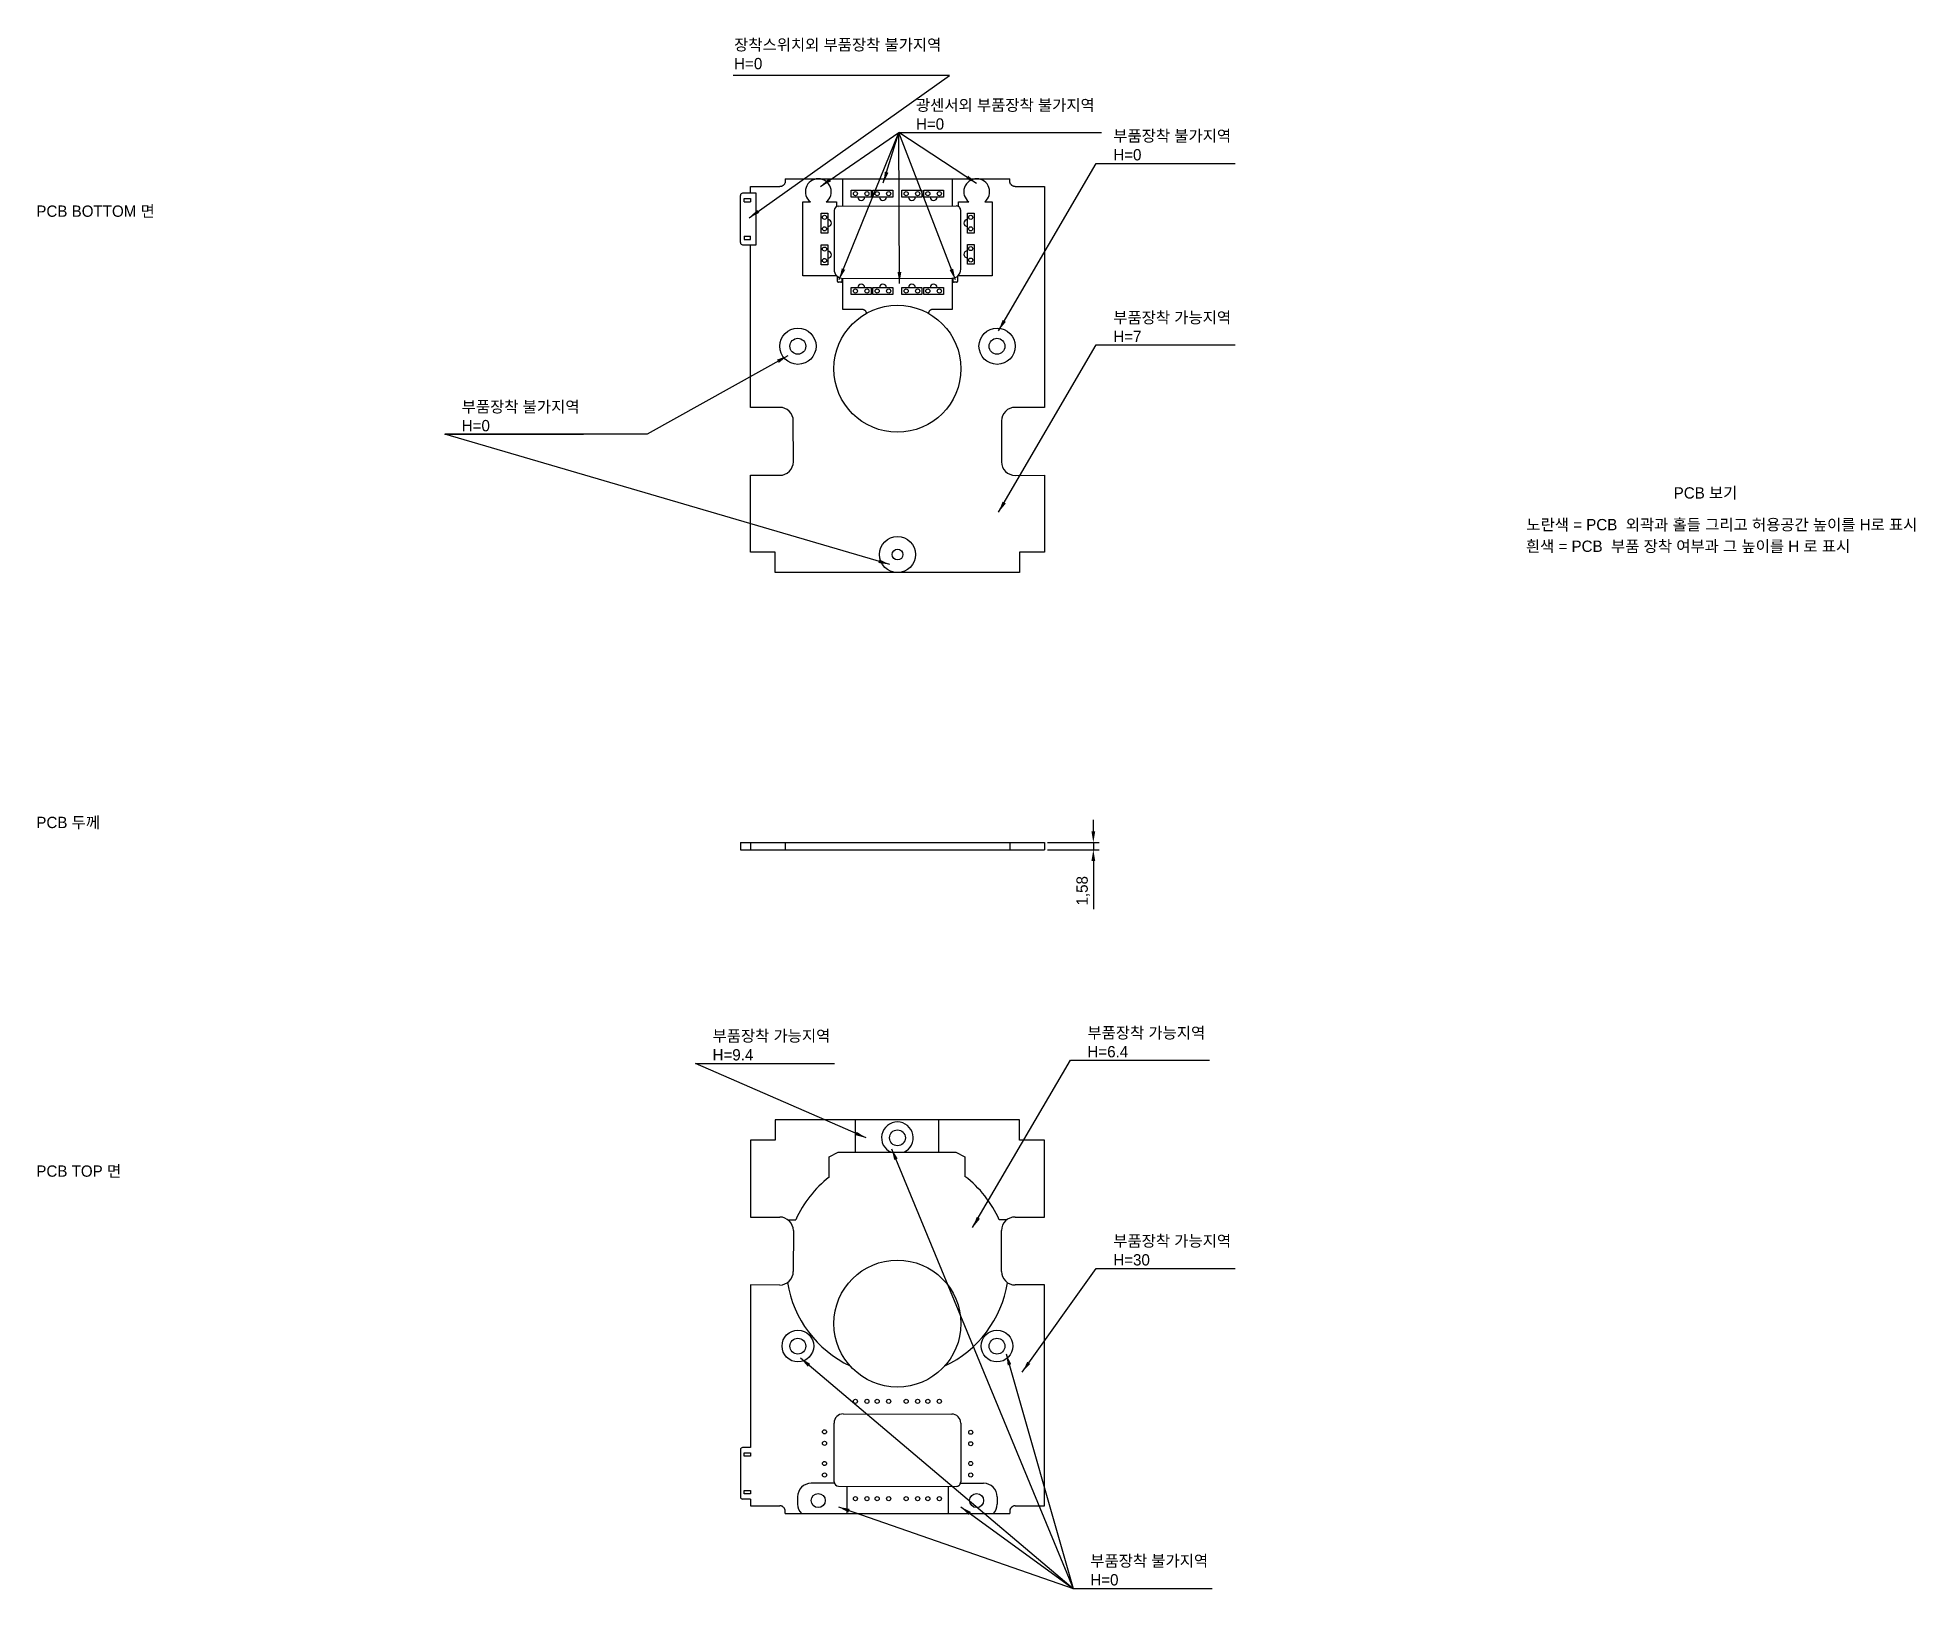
# Model space of a CAD drawing. Header units: millimetres. Extents: x 58 to 473, y 202 to 545.
import ezdxf

# ---------------------------------------------------------------- set-up
doc = ezdxf.new("R2010")
doc.units = ezdxf.units.MM
doc.styles.get("Standard").update_dxf_attribs({"font": 'BareunDotumPro1.ttf'})
doc.dimstyles.new('ISO-25', dxfattribs={"dimtxt": 2.5, "dimasz": 2.5, "dimexe": 1.25, "dimexo": 0.625, "dimtad": 1, "dimtxsty": 'Standard', "dimcen": 2.5, "dimadec": 0, "dimazin": 0, "dimtfac": 1, "dimtmove": 0, "dimatfit": 3, "dimfxl": 1, "dimarcsym": 0})

# ---------------------------------------------------------------- blocks, each defined once
blk = doc.blocks.new('*D45')
at = {"color": 0, "lineweight": -2}
for p, q in [((290.94, 369.48), (290.94, 371.98)), ((280.78, 366.98), (292.19, 366.98)), ((280.78, 365.4), (292.19, 365.4)), ((290.94, 366.98), (290.94, 365.4)), ((290.94, 362.9), (290.94, 352.27))]:
    blk.add_line(p, q, dxfattribs=at)
at = {"color": 0}
for points in [[(290.52, 369.48), (291.36, 369.48), (290.94, 366.98)], [(291.36, 362.9), (290.52, 362.9), (290.94, 365.4)]]:
    blk.add_solid(points, dxfattribs=at)
at = {"layer": 'Defpoints', "color": 0}
for p in [(280.15, 366.98), (280.15, 365.4), (290.94, 365.4)]:
    blk.add_point(p, dxfattribs=at)
at = {"color": 0, "insert": (288.69, 356.34), "char_height": 2.5, "attachment_point": 5, "rotation": 90}
blk.add_mtext('1,58', dxfattribs=at)

msp = doc.modelspace()

# ---------------------------------------------------------------- linework, layer by layer
at = {"color": 2}
for p, q in [((215.151, 510.405), (213.452, 510.405)), ((215.151, 511.869), (221.672, 511.869)), ((215.151, 510.405), (215.151, 511.869)), ((222.872, 513.605), (272.472, 513.605)), ((222.872, 513.605), (222.872, 513.069)), ((272.472, 513.069), (272.472, 513.605)), ((273.672, 511.869), (280.151, 511.869)), ((280.151, 511.869), (280.151, 463.105)), ((212.952, 499.505), (212.952, 509.905)), ((213.751, 508.505), (213.751, 509.205)), ((213.751, 509.205), (215.151, 509.205)), ((213.751, 508.505), (215.151, 508.505)), ((215.151, 509.205), (215.151, 508.505)), ((233.649, 506.562), (233.649, 493.593)), ((234.648, 507.562), (260.632, 507.585)), ((261.638, 493.615), (261.632, 506.586)), ((213.452, 499.005), (215.151, 499.005)), ((213.751, 500.905), (213.751, 500.205)), ((213.751, 500.905), (215.151, 500.905)), ((213.751, 500.205), (215.151, 500.205)), ((215.151, 500.205), (215.151, 500.905)), ((215.151, 463.107), (215.151, 499.005)), ((235.651, 491.593), (259.64, 491.614)), ((221.642, 463.114), (215.151, 463.107)), ((280.151, 463.105), (273.636, 463.105)), ((224.655, 451.108), (224.645, 460.117)), ((270.636, 460.102), (270.645, 451.092)), ((215.151, 448.105), (221.655, 448.105)), ((215.151, 431.105), (215.151, 448.105)), ((273.648, 448.095), (280.151, 448.102)), ((280.151, 448.102), (280.151, 431.105)), ((220.651, 431.105), (215.151, 431.105)), ((220.651, 426.605), (220.651, 431.105)), ((274.651, 431.105), (274.651, 426.605)), ((280.151, 431.105), (274.651, 431.105)), ((274.651, 426.605), (220.651, 426.605)), ((212.952, 366.98), (212.952, 365.4)), ((212.952, 366.98), (280.151, 366.98)), ((212.952, 365.4), (280.151, 365.4)), ((215.151, 366.98), (215.151, 365.4)), ((222.872, 366.98), (222.872, 365.4)), ((272.472, 366.98), (272.472, 365.4)), ((280.151, 366.98), (280.151, 365.4)), ((274.651, 305.776), (220.651, 305.776)), ((220.651, 305.776), (220.651, 301.276)), ((274.651, 301.276), (274.651, 305.776)), ((220.651, 301.276), (215.151, 301.276)), ((215.151, 301.276), (215.151, 284.276)), ((280.151, 301.276), (274.651, 301.276)), ((280.151, 284.279), (280.151, 301.276)), ((215.151, 284.276), (221.655, 284.276)), ((273.648, 284.286), (280.151, 284.279)), ((224.655, 281.273), (224.645, 272.264)), ((270.636, 272.279), (270.645, 281.289)), ((221.642, 269.267), (215.151, 269.274)), ((215.151, 269.274), (215.151, 233.376)), ((280.151, 269.276), (273.636, 269.276)), ((280.151, 220.512), (280.151, 269.276)), ((235.651, 240.788), (259.64, 240.767)), ((233.649, 225.819), (233.649, 238.788)), ((261.638, 238.766), (261.632, 225.795)), ((212.952, 232.876), (212.952, 222.476)), ((215.151, 233.376), (213.452, 233.376)), ((213.751, 231.476), (213.751, 232.176)), ((213.751, 232.176), (215.151, 232.176)), ((215.151, 231.476), (213.751, 231.476)), ((215.151, 232.176), (215.151, 231.476)), ((234.648, 224.819), (260.632, 224.796)), ((215.151, 221.976), (213.452, 221.976)), ((213.751, 223.176), (213.751, 223.876)), ((213.751, 223.876), (215.151, 223.876)), ((215.151, 223.176), (213.751, 223.176)), ((215.151, 223.876), (215.151, 223.176)), ((215.151, 221.976), (215.151, 220.512)), ((215.151, 220.512), (221.672, 220.512)), ((273.672, 220.512), (280.151, 220.512)), ((222.872, 218.776), (222.872, 219.312)), ((222.872, 218.776), (272.472, 218.776)), ((272.472, 219.312), (272.472, 218.776))]:
    msp.add_line(p, q, dxfattribs=at)
for p, q in [((216.452, 510.405), (215.151, 510.405)), ((216.452, 499.005), (216.452, 510.405)), ((235.609, 507.563), (235.609, 513.605)), ((237.451, 511.055), (241.851, 511.055)), ((237.451, 509.555), (237.451, 511.055)), ((241.851, 511.055), (241.851, 509.555)), ((242.251, 511.055), (246.651, 511.055)), ((242.251, 509.555), (242.251, 511.055)), ((246.651, 511.055), (246.651, 509.555)), ((248.651, 511.055), (253.051, 511.055)), ((248.651, 509.555), (248.651, 511.055)), ((253.051, 511.055), (253.051, 509.555)), ((253.451, 511.055), (257.851, 511.055)), ((253.451, 509.555), (253.451, 511.055)), ((257.851, 511.055), (257.851, 509.555)), ((259.735, 513.605), (259.735, 507.584)), ((226.747, 508.476), (226.752, 508.476)), ((226.747, 492.134), (226.747, 508.476)), ((226.752, 508.476), (228.411, 508.476)), ((231.933, 508.476), (234.192, 508.476)), ((233.712, 506.913), (233.712, 506.913)), ((234.192, 508.476), (234.192, 507.452)), ((234.651, 507.341), (234.651, 507.341)), ((241.851, 509.555), (237.451, 509.555)), ((246.651, 509.555), (242.251, 509.555)), ((253.051, 509.555), (248.651, 509.555)), ((257.851, 509.555), (253.451, 509.555)), ((261.137, 507.449), (261.137, 508.476)), ((261.137, 508.476), (263.411, 508.476)), ((266.933, 508.476), (268.58, 508.476)), ((268.58, 508.476), (268.58, 493.555)), ((230.801, 501.605), (230.801, 506.005)), ((230.801, 506.005), (232.301, 506.005)), ((232.301, 506.005), (232.301, 501.605)), ((263.101, 501.605), (263.101, 506.005)), ((263.101, 506.005), (264.601, 506.005)), ((264.601, 506.005), (264.601, 501.605)), ((215.151, 499.005), (216.452, 499.005)), ((232.301, 501.605), (230.801, 501.605)), ((230.801, 494.605), (230.801, 499.005)), ((230.801, 499.005), (232.301, 499.005)), ((232.301, 499.005), (232.301, 494.605)), ((264.601, 501.605), (263.101, 501.605)), ((263.101, 494.705), (263.101, 499.105)), ((263.101, 499.105), (264.601, 499.105)), ((264.601, 499.105), (264.601, 494.705)), ((232.301, 494.605), (230.801, 494.605)), ((264.601, 494.705), (263.101, 494.705)), ((234.192, 492.134), (226.747, 492.134)), ((234.192, 492.223), (234.192, 492.134)), ((234.409, 490.934), (234.409, 492.024)), ((235.151, 490.734), (234.609, 490.734)), ((235.351, 491.615), (235.351, 490.934)), ((235.609, 484.734), (235.609, 491.594)), ((259.735, 491.617), (259.735, 484.734)), ((259.993, 490.934), (259.993, 491.646)), ((260.735, 490.734), (260.193, 490.734)), ((260.935, 492.092), (260.935, 490.934)), ((261.138, 492.134), (261.138, 492.291)), ((268.58, 492.134), (261.138, 492.134)), ((268.58, 493.555), (268.58, 493.555)), ((268.58, 493.555), (268.58, 492.134)), ((237.451, 488.055), (237.451, 489.555)), ((237.451, 489.555), (241.851, 489.555)), ((241.851, 488.055), (237.451, 488.055)), ((241.851, 489.555), (241.851, 488.055)), ((242.251, 488.055), (242.251, 489.555)), ((242.251, 489.555), (246.651, 489.555)), ((246.651, 488.055), (242.251, 488.055)), ((246.651, 489.555), (246.651, 488.055)), ((248.651, 488.055), (248.651, 489.555)), ((248.651, 489.555), (253.051, 489.555)), ((253.051, 488.055), (248.651, 488.055)), ((253.051, 489.555), (253.051, 488.055)), ((253.451, 488.055), (253.451, 489.555)), ((253.451, 489.555), (257.851, 489.555)), ((257.851, 488.055), (253.451, 488.055)), ((257.851, 489.555), (257.851, 488.055)), ((239.873, 484.734), (235.609, 484.734)), ((259.735, 484.734), (255.471, 484.734)), ((238.358, 298.576), (238.358, 305.776)), ((256.811, 298.574), (256.811, 305.776)), ((232.578, 297.576), (234.578, 298.576)), ((232.578, 293.101), (232.578, 297.576)), ((234.578, 298.576), (246.233, 298.576)), ((246.233, 298.576), (249.068, 298.576)), ((249.068, 298.576), (260.578, 298.576)), ((260.578, 298.576), (262.578, 297.576)), ((262.578, 297.576), (262.578, 293.246)), ((223.455, 283.676), (225.196, 283.676)), ((271.833, 283.676), (270.148, 283.676)), ((233.712, 225.468), (228.598, 225.468)), ((236.462, 224.817), (236.462, 218.773)), ((258.828, 224.797), (258.828, 218.773)), ((261.577, 225.468), (266.703, 225.468)), ((225.598, 222.469), (225.598, 220.844)), ((269.703, 222.469), (269.703, 220.844)), ((236.462, 218.773), (237.03, 218.773)), ((237.03, 218.773), (237.027, 218.776)), ((237.03, 218.773), (237.03, 218.776)), ((258.314, 218.773), (258.314, 218.776)), ((258.314, 218.773), (258.317, 218.776)), ((258.314, 218.773), (258.839, 218.773))]:
    msp.add_line(p, q)
for centre, radius in [((238.376, 510.305), 0.45), ((240.916, 510.305), 0.45), ((243.176, 510.305), 0.45), ((245.716, 510.305), 0.45), ((249.576, 510.305), 0.45), ((252.116, 510.305), 0.45), ((254.376, 510.305), 0.45), ((256.916, 510.305), 0.45), ((231.546, 505.075), 0.45), ((231.546, 502.535), 0.45), ((263.846, 505.075), 0.45), ((263.846, 502.535), 0.45), ((231.546, 498.075), 0.45), ((263.846, 498.175), 0.45), ((231.546, 495.535), 0.45), ((263.846, 495.635), 0.45), ((247.657, 471.629), 14.022), ((238.376, 488.805), 0.45), ((240.916, 488.805), 0.45), ((243.176, 488.805), 0.45), ((245.716, 488.805), 0.45), ((249.576, 488.805), 0.45), ((252.116, 488.805), 0.45), ((254.376, 488.805), 0.45), ((256.916, 488.805), 0.45), ((225.651, 476.605), 1.75), ((269.651, 476.605), 1.75), ((247.672, 430.605), 1.2), ((247.651, 301.776), 1.75), ((247.657, 260.752), 14.022), ((225.651, 255.776), 1.75), ((269.651, 255.776), 1.75), ((238.376, 243.576), 0.45), ((240.916, 243.576), 0.45), ((243.176, 243.576), 0.45), ((245.716, 243.576), 0.45), ((249.576, 243.576), 0.45), ((252.116, 243.576), 0.45), ((254.376, 243.576), 0.45), ((256.916, 243.576), 0.45), ((231.546, 236.846), 0.45), ((263.846, 236.746), 0.45), ((231.546, 234.306), 0.45), ((263.846, 234.206), 0.45), ((231.546, 229.846), 0.45), ((263.846, 229.846), 0.45), ((231.546, 227.306), 0.45), ((263.846, 227.306), 0.45), ((230.151, 221.656), 1.55), ((238.376, 222.076), 0.45), ((240.916, 222.076), 0.45), ((243.176, 222.076), 0.45), ((245.716, 222.076), 0.45), ((249.576, 222.076), 0.45), ((252.116, 222.076), 0.45), ((254.376, 222.076), 0.45), ((256.916, 222.076), 0.45), ((265.151, 221.656), 1.55)]:
    msp.add_circle(centre, radius, dxfattribs=at)
for centre, radius in [((225.672, 476.605), 4), ((269.672, 476.605), 4), ((247.672, 430.605), 4), ((225.651, 255.776), 3.5), ((269.651, 255.776), 3.5)]:
    msp.add_circle(centre, radius)
for centre, radius, start, end in [((213.452, 509.905), 0.5, 90, 180), ((234.649, 506.562), 1, 90.05079, 180.00002), ((260.632, 506.585), 1, 0.0237, 90.05079), ((213.452, 499.505), 0.5, 180, 270), ((235.649, 493.593), 2, 180.00002, 270.05079), ((259.638, 493.614), 2, 270.05079, 0.0237), ((221.645, 460.114), 3, 0.05905, 90.05906), ((273.636, 460.105), 3, 90, 180.05904), ((221.655, 451.105), 3, 270, 0.05905), ((273.645, 451.095), 3, 180.05904, 270.05904), ((221.655, 281.276), 3, 359.94095, 90), ((273.645, 281.286), 3, 89.94096, 179.94096), ((221.645, 272.267), 3, 269.94094, 359.94095), ((273.636, 272.276), 3, 179.94096, 270), ((235.649, 238.788), 2, 89.94921, 179.99998), ((259.638, 238.767), 2, 359.9763, 89.94921), ((234.649, 225.819), 1, 179.99998, 269.94921), ((260.632, 225.796), 1, 269.94921, 359.9763), ((213.452, 222.476), 0.5, 180, 270)]:
    msp.add_arc(centre, radius, start, end, dxfattribs=at)
for centre, radius, start, end in [((230.172, 510.725), 2.856, 308.06505, 231.93505), ((265.172, 510.725), 2.856, 308.06551, 231.93449), ((239.651, 509.555), 0.75, 180, 270), ((239.651, 509.555), 0.75, 270, 0), ((244.451, 509.555), 0.75, 180, 270), ((244.451, 509.555), 0.75, 270, 0), ((250.851, 509.555), 0.75, 180, 270), ((250.851, 509.555), 0.75, 270, 0), ((255.651, 509.555), 0.75, 180, 270), ((255.651, 509.555), 0.75, 270, 0), ((232.301, 503.805), 0.75, 0, 90), ((232.301, 503.805), 0.75, 270, 0), ((263.101, 503.805), 0.75, 90, 180), ((263.101, 503.805), 0.75, 180, 270), ((232.301, 496.805), 0.75, 0, 90), ((232.301, 496.805), 0.75, 270, 0), ((263.101, 496.905), 0.75, 90, 180), ((263.101, 496.905), 0.75, 180, 270), ((235.649, 493.593), 2, 180.00002, 183.353), ((239.651, 489.555), 0.75, 90, 180), ((239.651, 489.555), 0.75, 0, 90), ((244.451, 489.555), 0.75, 90, 180), ((244.451, 489.555), 0.75, 0, 90), ((250.851, 489.555), 0.75, 90, 180), ((250.851, 489.555), 0.75, 0, 90), ((255.651, 489.555), 0.75, 90, 180), ((255.651, 489.555), 0.75, 0, 90), ((259.638, 493.614), 2, 358.30016, 0.0237), ((247.651, 301.776), 3.5, 293.88829, 246.11176), ((247.672, 273.676), 24.6, 127.84831, 156.01459), ((247.672, 273.676), 24.6, 23.98541, 52.70355), ((247.672, 273.676), 24.6, 189.02569, 244.78239), ((247.672, 273.676), 24.6, 295.08635, 350.90188)]:
    msp.add_arc(centre, radius, start, end)
for centre, major_axis, start_param, end_param in [((234.609, 490.935), (-0.141, -0.141), 5.4979394, 7.0684312), ((235.151, 490.935), (0.141, -0.141), 5.4979394, 7.0684312), ((260.193, 490.935), (-0.141, -0.141), 5.4979394, 7.0684312), ((260.735, 490.935), (0.141, -0.141), 5.4979394, 7.0684312), ((228.599, 222.468), (2.122, -2.122), 2.3563468, 3.9268385), ((266.702, 222.468), (-2.122, -2.122), 2.3563468, 3.9268385), ((228.599, 220.845), (2.122, 2.122), 2.3563468, 3.116647), ((266.702, 220.845), (-2.122, 2.122), 3.1665318, 3.9268385)]:
    msp.add_ellipse(centre, major_axis=major_axis, ratio=0.9996955, start_param=start_param, end_param=end_param)
msp.add_ellipse((213.452, 232.876), major_axis=(-0.5, 0), ratio=0.9993908, start_param=4.712389, end_param=6.2831853, dxfattribs=at)
for points in [[(222.872, 513.069), (222.872, 512.99), (222.864, 512.912), (222.841, 512.798), (222.831, 512.76), (222.814, 512.703), (222.808, 512.684), (222.794, 512.647), (222.787, 512.629), (222.749, 512.539), (222.712, 512.47), (222.657, 512.389), (222.646, 512.373), (222.622, 512.341), (222.61, 512.326), (222.572, 512.28), (222.546, 512.251), (222.463, 512.168), (222.403, 512.118), (222.321, 512.063), (222.305, 512.052), (222.271, 512.032), (222.22, 512.003), (222.132, 511.96), (222.059, 511.933), (222.003, 511.916), (221.984, 511.911), (221.946, 511.901), (221.926, 511.896), (221.83, 511.876), (221.751, 511.869), (221.672, 511.869)], [(273.672, 511.869), (273.593, 511.869), (273.515, 511.876), (273.401, 511.9), (273.363, 511.909), (273.306, 511.927), (273.287, 511.933), (273.25, 511.947), (273.232, 511.954), (273.142, 511.992), (273.073, 512.029), (272.992, 512.084), (272.976, 512.096), (272.944, 512.119), (272.929, 512.131), (272.883, 512.169), (272.854, 512.195), (272.771, 512.278), (272.722, 512.338), (272.666, 512.42), (272.656, 512.437), (272.635, 512.47), (272.606, 512.521), (272.564, 512.609), (272.537, 512.683), (272.519, 512.739), (272.514, 512.758), (272.504, 512.796), (272.5, 512.815), (272.48, 512.912), (272.472, 512.99), (272.472, 513.069)], [(222.872, 219.312), (222.872, 219.391), (222.864, 219.469), (222.841, 219.583), (222.831, 219.621), (222.814, 219.678), (222.808, 219.697), (222.794, 219.734), (222.787, 219.752), (222.749, 219.842), (222.712, 219.911), (222.657, 219.992), (222.646, 220.008), (222.622, 220.04), (222.61, 220.055), (222.572, 220.101), (222.546, 220.13), (222.463, 220.213), (222.403, 220.263), (222.321, 220.318), (222.305, 220.329), (222.271, 220.349), (222.22, 220.378), (222.132, 220.421), (222.059, 220.448), (222.003, 220.465), (221.984, 220.47), (221.946, 220.48), (221.926, 220.485), (221.83, 220.505), (221.751, 220.512), (221.672, 220.512)], [(273.672, 220.512), (273.593, 220.512), (273.515, 220.505), (273.401, 220.481), (273.363, 220.472), (273.306, 220.454), (273.287, 220.448), (273.25, 220.434), (273.232, 220.427), (273.142, 220.389), (273.073, 220.352), (272.992, 220.297), (272.976, 220.285), (272.944, 220.262), (272.929, 220.25), (272.883, 220.212), (272.854, 220.186), (272.771, 220.103), (272.722, 220.043), (272.666, 219.961), (272.656, 219.944), (272.635, 219.911), (272.606, 219.86), (272.564, 219.772), (272.537, 219.698), (272.519, 219.642), (272.514, 219.623), (272.504, 219.585), (272.5, 219.566), (272.48, 219.469), (272.472, 219.391), (272.472, 219.312)]]:
    msp.add_open_spline(points, degree=3, knots=[0, 0, 0, 0, 0.125, 0.125, 0.1875, 0.1875, 0.21875, 0.21875, 0.25, 0.25, 0.375, 0.375, 0.40625, 0.40625, 0.4375, 0.4375, 0.5, 0.5, 0.625, 0.625, 0.65625, 0.65625, 0.6875, 0.75, 0.8125, 0.8125, 0.84375, 0.84375, 0.875, 0.875, 1, 1, 1, 1], dxfattribs=at)
for points, knots in [([(240.861, 483.894), (240.859, 483.909), (240.856, 483.924), (240.85, 483.953), (240.847, 483.966), (240.84, 483.992), (240.837, 484.005), (240.818, 484.069), (240.799, 484.119), (240.764, 484.191), (240.752, 484.215), (240.731, 484.249), (240.724, 484.261), (240.71, 484.284), (240.702, 484.295), (240.664, 484.35), (240.63, 484.391), (240.574, 484.449), (240.555, 484.467), (240.515, 484.503), (240.494, 484.52), (240.429, 484.568), (240.384, 484.596), (240.313, 484.633), (240.277, 484.65), (240.239, 484.665), (240.214, 484.675), (240.201, 484.679), (240.137, 484.7), (240.034, 484.726), (239.927, 484.734), (239.873, 484.734)], [0.45074713, 0.45074713, 0.45074713, 0.45074713, 0.46875, 0.46875, 0.484375, 0.484375, 0.5, 0.5, 0.5625, 0.5625, 0.59375, 0.59375, 0.609375, 0.609375, 0.625, 0.625, 0.6875, 0.6875, 0.71875, 0.71875, 0.75, 0.75, 0.8125, 0.8125, 0.84375, 0.859375, 0.859375, 0.875, 0.875, 0.9375, 1, 1, 1, 1]), ([(255.471, 484.734), (255.417, 484.734), (255.364, 484.73), (255.284, 484.717), (255.258, 484.712), (255.205, 484.699), (255.18, 484.691), (255.104, 484.666), (255.055, 484.645), (254.995, 484.614), (254.983, 484.608), (254.96, 484.594), (254.949, 484.587), (254.914, 484.566), (254.892, 484.551), (254.828, 484.503), (254.788, 484.467), (254.732, 484.41), (254.715, 484.39), (254.68, 484.348), (254.664, 484.326), (254.618, 484.26), (254.592, 484.214), (254.557, 484.142), (254.546, 484.117), (254.532, 484.08), (254.527, 484.067), (254.519, 484.041), (254.515, 484.029), (254.498, 483.971), (254.488, 483.925), (254.481, 483.879)], [0, 0, 0, 0, 0.0625, 0.0625, 0.09375, 0.09375, 0.125, 0.125, 0.1875, 0.1875, 0.203125, 0.203125, 0.21875, 0.21875, 0.25, 0.25, 0.3125, 0.3125, 0.34375, 0.34375, 0.375, 0.375, 0.4375, 0.4375, 0.46875, 0.46875, 0.484375, 0.484375, 0.5, 0.5, 0.55490991, 0.55490991, 0.55490991, 0.55490991])]:
    msp.add_open_spline(points, degree=3, knots=knots)

# ---------------------------------------------------------------- texts
for s, p in [('PCB BOTTOM 면', (57.382, 505.192)), ('PCB 보기', (419.172, 442.96)), ('흰색 = PCB  부품 장착 여부과 그 높이를 H 로 표시', (386.515, 431.181)), ('PCB 두께', (57.382, 370.18)), ('PCB TOP 면', (57.382, 293.181))]:
    msp.add_text(s, height=2.5).set_placement(p)
msp.add_text('노란색 = PCB  외곽과 홀들 그리고 허용공간 높이를 H로 표시', height=2.5, dxfattribs=at).set_placement((386.622, 435.956))
at = {"char_height": 2.5, "attachment_point": 7}
for s, insert in [('장착스위치외 부품장착 불가지역 \\PH=0', (211.569, 537.747)), ('광센서외 부품장착 불가지역 \\PH=0', (251.741, 524.41)), ('부품장착 불가지역 \\PH=0', (295.345, 517.62)), ('부품장착 가능지역 \\PH=7', (295.345, 477.516)), ('부품장착 불가지역 \\PH=0', (151.38, 457.787)), ('부품장착 가능지역 \\PH=9.4', (206.797, 318.832)), ('부품장착 가능지역 \\PH=6.4', (289.631, 319.519)), ('부품장착 가능지역 \\PH=30', (295.345, 273.548)), ('부품장착 불가지역 \\PH=0', (290.268, 202.882))]:
    msp.add_mtext(s, dxfattribs=dict(at, insert=insert))

# ---------------------------------------------------------------- dimensions: what is measured, and where the dimension line sits
dim = msp.add_linear_dim(base=(290.94, 365.4), p1=(280.151, 366.98), p2=(280.151, 365.4), angle=90, dimstyle='ISO-25')
dim.commit()
dim.dimension.update_dxf_attribs({"geometry": '*D45', "text_midpoint": (288.689, 356.336)})

# ---------------------------------------------------------------- leaders
for points in [[(214.862, 504.948), (259.176, 536.427), (211.321, 536.427)], [(230.656, 511.924), (247.991, 523.785), (251.116, 523.785)], [(234.791, 491.33), (247.991, 523.785), (251.116, 523.785)], [(265.153, 512.568), (247.991, 523.785), (251.116, 523.785)], [(260.455, 491.268), (247.991, 523.785), (251.116, 523.785)], [(223.431, 474.515), (192.356, 457.162), (147.63, 457.162)], [(246.368, 299.36), (286.518, 202.257), (303.426, 202.257)], [(226.198, 253.166), (286.518, 202.257), (317.21, 202.257)], [(271.714, 254.044), (286.518, 202.257), (317.21, 202.257)], [(261.638, 220.279), (286.518, 202.257), (317.21, 202.257)]]:
    msp.add_leader(points, dimstyle='ISO-25')
at = {"annotation_type": 0, "has_hookline": 1, "hookline_direction": 0}
msp.add_leader([(244.536, 512.68), (247.991, 523.785), (250.491, 523.785)], dimstyle='ISO-25', dxfattribs=at)
for points, text_width in [([(248.102, 490.48), (247.991, 523.785), (251.116, 523.785)], 40.976), ([(269.988, 480.044), (291.595, 516.995), (294.72, 516.995)], 26.942), ([(269.988, 439.94), (291.595, 476.891), (294.72, 476.891)], 26.942), ([(245.968, 428.422), (147.63, 457.162), (150.755, 457.162)], 26.942), ([(240.755, 301.75), (203.047, 318.207), (206.172, 318.207)], 26.942), ([(264.275, 281.943), (285.881, 318.894), (289.006, 318.894)], 26.942), ([(275.238, 250.047), (291.595, 272.923), (294.72, 272.923)], 26.942), ([(234.601, 220.255), (286.518, 202.257), (289.643, 202.257)], 26.942)]:
    msp.add_leader(points, dimstyle='ISO-25', dxfattribs=dict(at, text_width=text_width))

doc.saveas('drawing.dxf')
